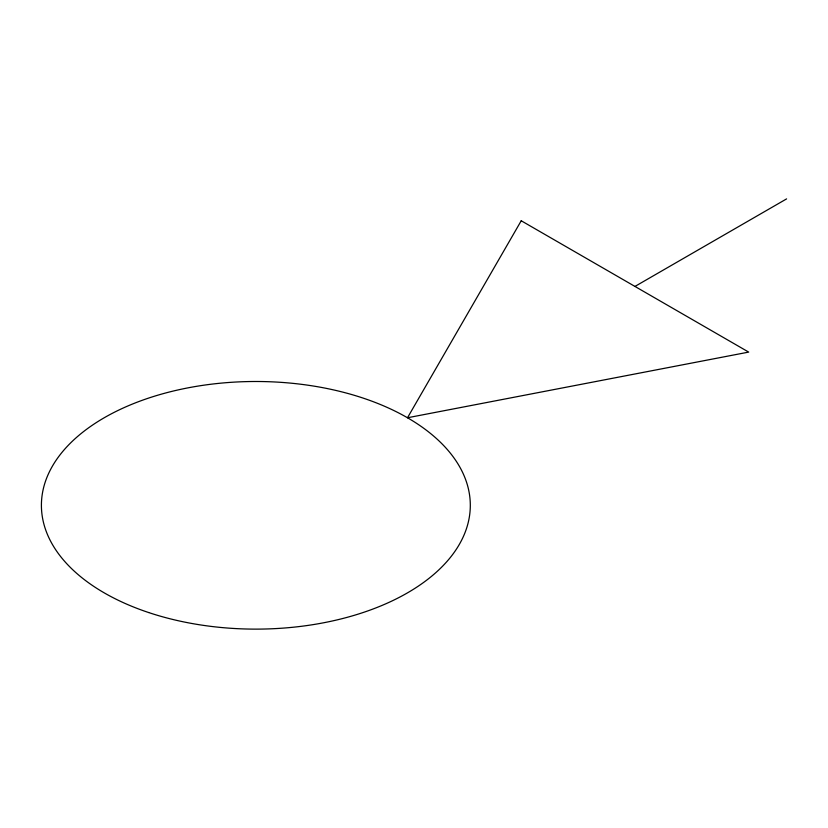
<?xml version="1.0" encoding="UTF-8"?>
<svg xmlns="http://www.w3.org/2000/svg" width="828" height="828" viewBox="0 0 828 828"><rect width="100%" height="100%" fill="white"/><g stroke="black" fill="none" stroke-linecap="round" stroke-linejoin="round"><path stroke-width="1.24" d="M634.962 286.426L786.6 198.886M521.226 220.766L407.5 417.757L748.688 352.097L521.226 220.766M148.626 612.534A214.452 123.817 0 0 0 470.304 505.308A214.452 123.817 0 0 0 148.626 398.082A214.452 123.817 0 0 0 148.626 612.534"/></g></svg>
